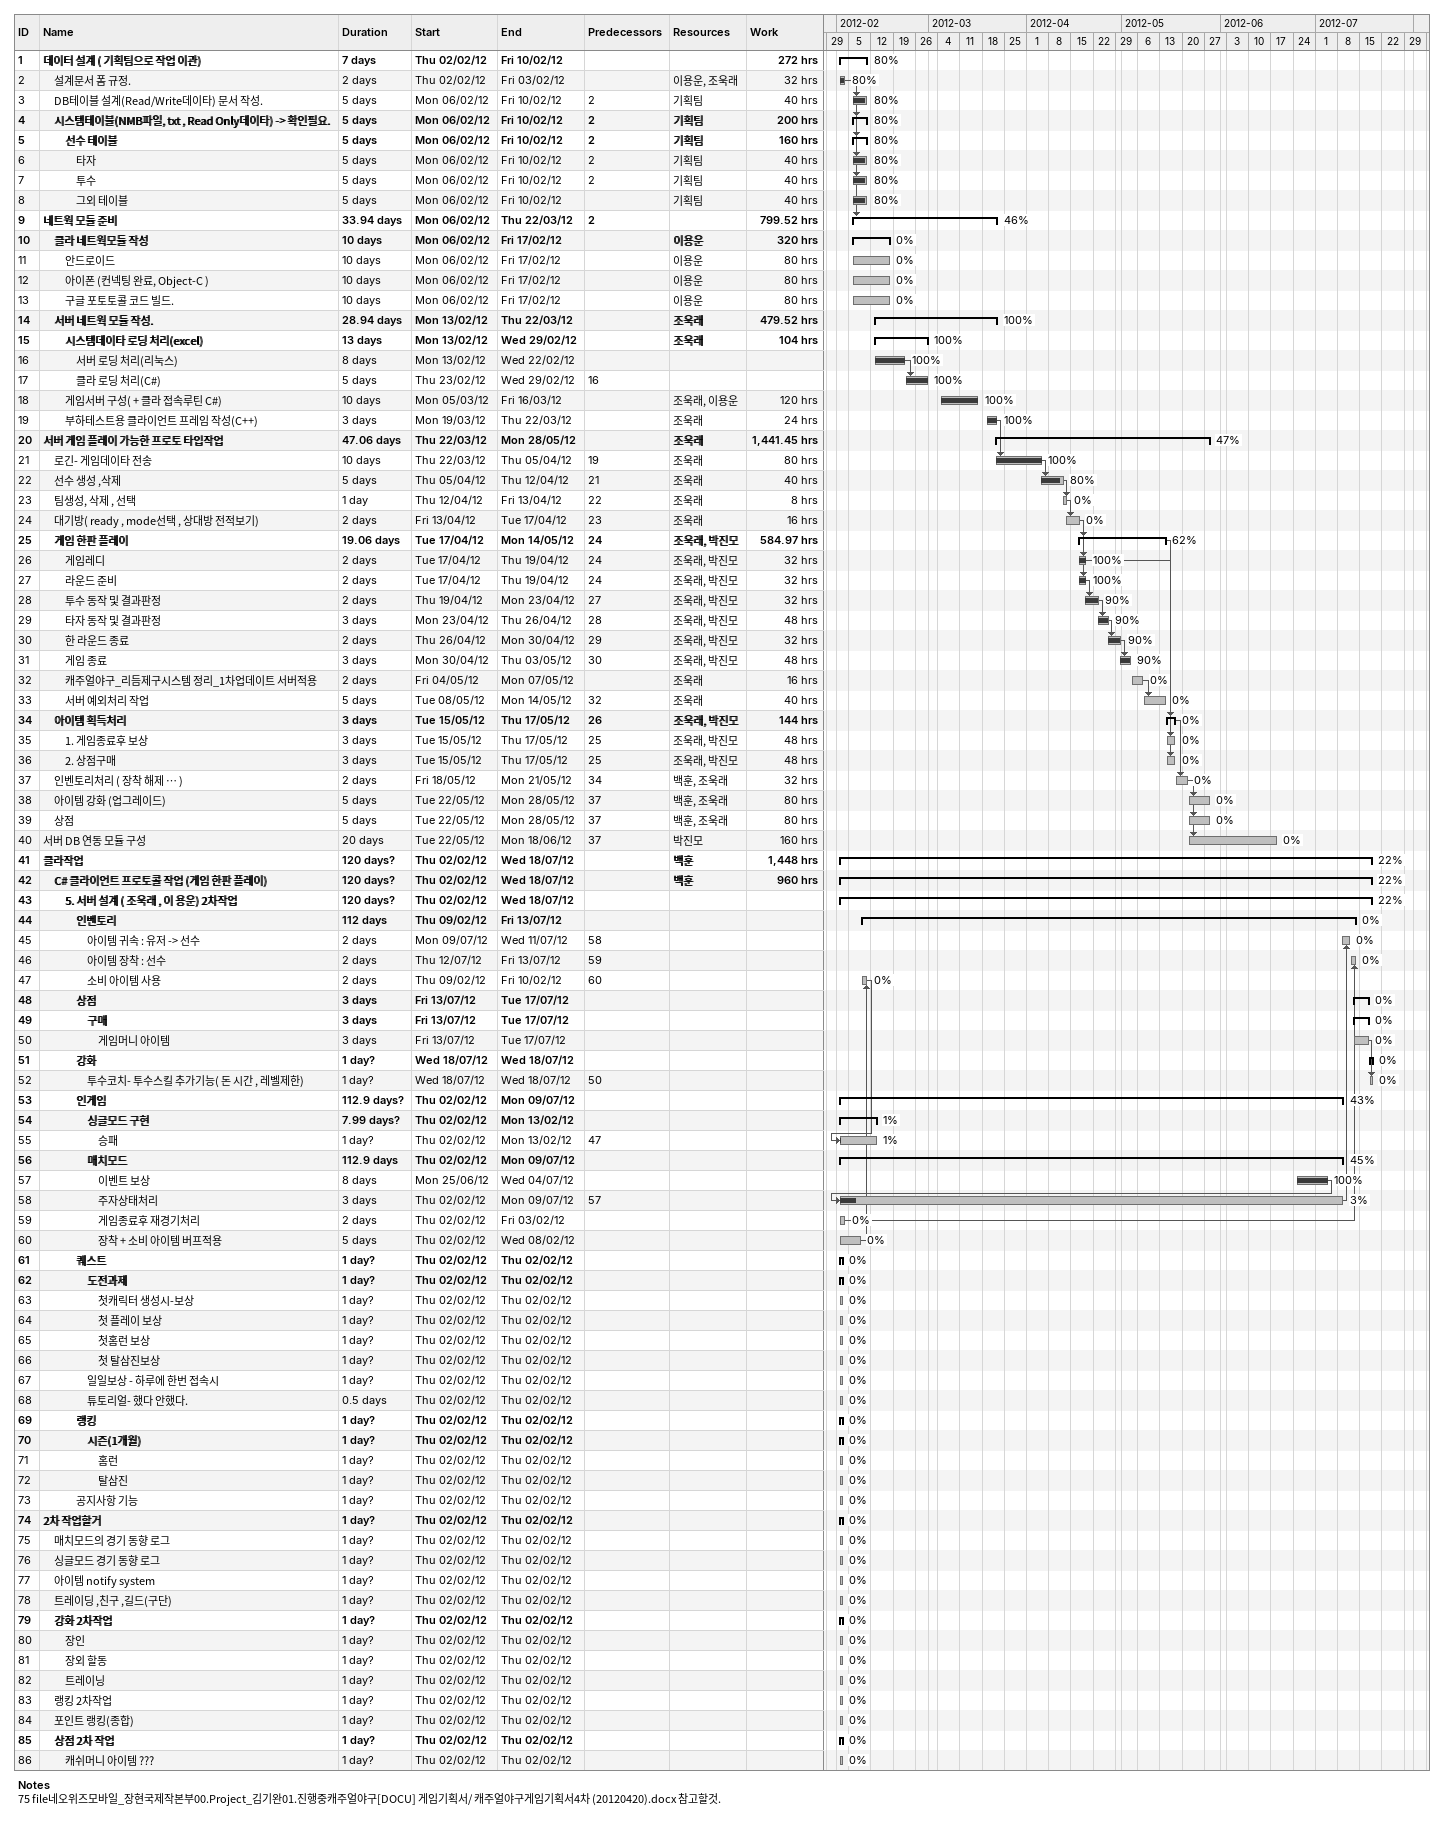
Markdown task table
| ID | Level | Task | Duration | Start | Finish | Predecessors | Resources | % complete | Work (h) |
|---|---|---|---|---|---|---|---|---|---|
| 1 | 1 | **데이터 설계 ( 기획팀으로 작업 이관)** | 7d | 2012-02-02 | 2012-02-10 |  |  | 80 | 272 |
| 2 | 2 | 설계문서 폼 규정. | 2d | 2012-02-02 | 2012-02-03 |  | 이용운, 조욱래 | 80 | 32 |
| 3 | 2 | DB테이블 설계(Read/Write데이타) 문서 작성. | 5d | 2012-02-06 | 2012-02-10 | 2 | 기획팀 | 80 | 40 |
| 4 | 2 | **시스템테이블(NMB파일, txt , Read Only데이타) -> 확인필요.** | 5d | 2012-02-06 | 2012-02-10 | 2 | 기획팀 | 80 | 200 |
| 5 | 3 | **선수 테이블** | 5d | 2012-02-06 | 2012-02-10 | 2 | 기획팀 | 80 | 160 |
| 6 | 4 | 타자 | 5d | 2012-02-06 | 2012-02-10 | 2 | 기획팀 | 80 | 40 |
| 7 | 4 | 투수 | 5d | 2012-02-06 | 2012-02-10 | 2 | 기획팀 | 80 | 40 |
| 8 | 4 | 그외 테이블 | 5d | 2012-02-06 | 2012-02-10 |  | 기획팀 | 80 | 40 |
| 9 | 1 | **네트웍 모듈 준비** | 33.94d | 2012-02-06 | 2012-03-22 | 2 |  | 46 | 799.52 |
| 10 | 2 | **클라 네트웍모듈 작성** | 10d | 2012-02-06 | 2012-02-17 |  | 이용운 | 0 | 320 |
| 11 | 3 | 안드로이드 | 10d | 2012-02-06 | 2012-02-17 |  | 이용운 | 0 | 80 |
| 12 | 3 | 아이폰 (컨넥팅 완료, Object-C ) | 10d | 2012-02-06 | 2012-02-17 |  | 이용운 | 0 | 80 |
| 13 | 3 | 구글 포토토콜 코드 빌드. | 10d | 2012-02-06 | 2012-02-17 |  | 이용운 | 0 | 80 |
| 14 | 2 | **서버 네트웍 모듈 작성.** | 28.94d | 2012-02-13 | 2012-03-22 |  | 조욱래 | 100 | 479.52 |
| 15 | 3 | **시스템데이타 로딩 처리(excel)** | 13d | 2012-02-13 | 2012-02-29 |  | 조욱래 | 100 | 104 |
| 16 | 4 | 서버 로딩 처리(리눅스) | 8d | 2012-02-13 | 2012-02-22 |  |  | 100 |  |
| 17 | 4 | 클라 로딩 처리(C#) | 5d | 2012-02-23 | 2012-02-29 | 16 |  | 100 |  |
| 18 | 3 | 게임서버 구성( + 클라 접속루틴 C#) | 10d | 2012-03-05 | 2012-03-16 |  | 조욱래, 이용운 | 100 | 120 |
| 19 | 3 | 부하테스트용 클라이언트 프레임 작성(C++) | 3d | 2012-03-19 | 2012-03-22 |  | 조욱래 | 100 | 24 |
| 20 | 1 | **서버 게임 플레이 가능한 프로토 타입작업** | 47.06d | 2012-03-22 | 2012-05-28 |  | 조욱래 | 47 | 1441.45 |
| 21 | 2 | 로긴- 게임데이타 전송 | 10d | 2012-03-22 | 2012-04-05 | 19 | 조욱래 | 100 | 80 |
| 22 | 2 | 선수 생성 ,삭제 | 5d | 2012-04-05 | 2012-04-12 | 21 | 조욱래 | 80 | 40 |
| 23 | 2 | 팀생성, 삭제 , 선택 | 1d | 2012-04-12 | 2012-04-13 | 22 | 조욱래 | 0 | 8 |
| 24 | 2 | 대기방( ready , mode선택 , 상대방 전적보기) | 2d | 2012-04-13 | 2012-04-17 | 23 | 조욱래 | 0 | 16 |
| 25 | 2 | **게임 한판 플레이** | 19.06d | 2012-04-17 | 2012-05-14 | 24 | 조욱래, 박진모 | 62 | 584.97 |
| 26 | 3 | 게임레디 | 2d | 2012-04-17 | 2012-04-19 | 24 | 조욱래, 박진모 | 100 | 32 |
| 27 | 3 | 라운드 준비 | 2d | 2012-04-17 | 2012-04-19 | 24 | 조욱래, 박진모 | 100 | 32 |
| 28 | 3 | 투수 동작 및 결과판정 | 2d | 2012-04-19 | 2012-04-23 | 27 | 조욱래, 박진모 | 90 | 32 |
| 29 | 3 | 타자 동작 및 결과판정 | 3d | 2012-04-23 | 2012-04-26 | 28 | 조욱래, 박진모 | 90 | 48 |
| 30 | 3 | 한 라운드 종료 | 2d | 2012-04-26 | 2012-04-30 | 29 | 조욱래, 박진모 | 90 | 32 |
| 31 | 3 | 게임 종료 | 3d | 2012-04-30 | 2012-05-03 | 30 | 조욱래, 박진모 | 90 | 48 |
| 32 | 3 | 캐주얼야구_리듬제구시스템 정리_1차업데이트 서버적용 | 2d | 2012-05-04 | 2012-05-07 |  | 조욱래 | 0 | 16 |
| 33 | 3 | 서버 예외처리 작업 | 5d | 2012-05-08 | 2012-05-14 | 32 | 조욱래 | 0 | 40 |
| 34 | 2 | **아이템 획득처리** | 3d | 2012-05-15 | 2012-05-17 | 26 | 조욱래, 박진모 | 0 | 144 |
| 35 | 3 | 1. 게임종료후 보상 | 3d | 2012-05-15 | 2012-05-17 | 25 | 조욱래, 박진모 | 0 | 48 |
| 36 | 3 | 2. 상점구매 | 3d | 2012-05-15 | 2012-05-17 | 25 | 조욱래, 박진모 | 0 | 48 |
| 37 | 2 | 인벤토리처리 ( 장착 해제 … ) | 2d | 2012-05-18 | 2012-05-21 | 34 | 백훈, 조욱래 | 0 | 32 |
| 38 | 2 | 아이템 강화 (업그레이드) | 5d | 2012-05-22 | 2012-05-28 | 37 | 백훈, 조욱래 | 0 | 80 |
| 39 | 2 | 상점 | 5d | 2012-05-22 | 2012-05-28 | 37 | 백훈, 조욱래 | 0 | 80 |
| 40 | 1 | 서버 DB 연동 모듈 구성 | 20d | 2012-05-22 | 2012-06-18 | 37 | 박진모 | 0 | 160 |
| 41 | 1 | **클라작업** | 120d? | 2012-02-02 | 2012-07-18 |  | 백훈 | 22 | 1448 |
| 42 | 2 | **C# 클라이언트 프로토콜 작업 (게임 한판 플레이)** | 120d? | 2012-02-02 | 2012-07-18 |  | 백훈 | 22 | 960 |
| 43 | 3 | **5. 서버 설계 ( 조욱래 , 이 용운) 2차작업** | 120d? | 2012-02-02 | 2012-07-18 |  |  | 22 |  |
| 44 | 4 | **인벤토리** | 112d | 2012-02-09 | 2012-07-13 |  |  | 0 |  |
| 45 | 5 | 아이템 귀속 : 유저 -> 선수 | 2d | 2012-07-09 | 2012-07-11 | 58 |  | 0 |  |
| 46 | 5 | 아이템 장착 : 선수 | 2d | 2012-07-12 | 2012-07-13 | 59 |  | 0 |  |
| 47 | 5 | 소비 아이템 사용 | 2d | 2012-02-09 | 2012-02-10 | 60 |  | 0 |  |
| 48 | 4 | **상점** | 3d | 2012-07-13 | 2012-07-17 |  |  | 0 |  |
| 49 | 5 | **구매** | 3d | 2012-07-13 | 2012-07-17 |  |  | 0 |  |
| 50 | 6 | 게임머니 아이템 | 3d | 2012-07-13 | 2012-07-17 |  |  | 0 |  |
| 51 | 4 | **강화** | 1d? | 2012-07-18 | 2012-07-18 |  |  | 0 |  |
| 52 | 5 | 투수코치- 투수스킬 추가기능( 돈 시간 , 레벨제한) | 1d? | 2012-07-18 | 2012-07-18 | 50 |  | 0 |  |
| 53 | 4 | **인게임** | 112.9d? | 2012-02-02 | 2012-07-09 |  |  | 43 |  |
| 54 | 5 | **싱글모드 구현** | 7.99d? | 2012-02-02 | 2012-02-13 |  |  | 1 |  |
| 55 | 6 | 승패 | 1d? | 2012-02-02 | 2012-02-13 | 47 |  | 1 |  |
| 56 | 5 | **매치모드** | 112.9d | 2012-02-02 | 2012-07-09 |  |  | 45 |  |
| 57 | 6 | 이벤트 보상 | 8d | 2012-06-25 | 2012-07-04 |  |  | 100 |  |
| 58 | 6 | 주자상태처리 | 3d | 2012-02-02 | 2012-07-09 | 57 |  | 3 |  |
| 59 | 6 | 게임종료후 재경기처리 | 2d | 2012-02-02 | 2012-02-03 |  |  | 0 |  |
| 60 | 6 | 장착 + 소비 아이템 버프적용 | 5d | 2012-02-02 | 2012-02-08 |  |  | 0 |  |
| 61 | 4 | **퀘스트** | 1d? | 2012-02-02 | 2012-02-02 |  |  | 0 |  |
| 62 | 5 | **도전과제** | 1d? | 2012-02-02 | 2012-02-02 |  |  | 0 |  |
| 63 | 6 | 첫캐릭터 생성시-보상 | 1d? | 2012-02-02 | 2012-02-02 |  |  | 0 |  |
| 64 | 6 | 첫 플레이 보상 | 1d? | 2012-02-02 | 2012-02-02 |  |  | 0 |  |
| 65 | 6 | 첫홈런 보상 | 1d? | 2012-02-02 | 2012-02-02 |  |  | 0 |  |
| 66 | 6 | 첫 탈삼진보상 | 1d? | 2012-02-02 | 2012-02-02 |  |  | 0 |  |
| 67 | 5 | 일일보상 - 하루에 한번 접속시 | 1d? | 2012-02-02 | 2012-02-02 |  |  | 0 |  |
| 68 | 5 | 튜토리얼- 했다 안했다. | 0.5d | 2012-02-02 | 2012-02-02 |  |  | 0 |  |
| 69 | 4 | **랭킹** | 1d? | 2012-02-02 | 2012-02-02 |  |  | 0 |  |
| 70 | 5 | **시즌(1개월)** | 1d? | 2012-02-02 | 2012-02-02 |  |  | 0 |  |
| 71 | 6 | 홈런 | 1d? | 2012-02-02 | 2012-02-02 |  |  | 0 |  |
| 72 | 6 | 탈삼진 | 1d? | 2012-02-02 | 2012-02-02 |  |  | 0 |  |
| 73 | 4 | 공지사항 기능 | 1d? | 2012-02-02 | 2012-02-02 |  |  | 0 |  |
| 74 | 1 | **2차 작업할거** | 1d? | 2012-02-02 | 2012-02-02 |  |  | 0 |  |
| 75 | 2 | 매치모드의 경기 동향 로그 | 1d? | 2012-02-02 | 2012-02-02 |  |  | 0 |  |
| 76 | 2 | 싱글모드 경기 동향 로그 | 1d? | 2012-02-02 | 2012-02-02 |  |  | 0 |  |
| 77 | 2 | 아이템 notify system | 1d? | 2012-02-02 | 2012-02-02 |  |  | 0 |  |
| 78 | 2 | 트레이딩 ,친구 ,길드(구단) | 1d? | 2012-02-02 | 2012-02-02 |  |  | 0 |  |
| 79 | 2 | **강화 2차작업** | 1d? | 2012-02-02 | 2012-02-02 |  |  | 0 |  |
| 80 | 3 | 장인 | 1d? | 2012-02-02 | 2012-02-02 |  |  | 0 |  |
| 81 | 3 | 장외 할동 | 1d? | 2012-02-02 | 2012-02-02 |  |  | 0 |  |
| 82 | 3 | 트레이닝 | 1d? | 2012-02-02 | 2012-02-02 |  |  | 0 |  |
| 83 | 2 | 랭킹 2차작업 | 1d? | 2012-02-02 | 2012-02-02 |  |  | 0 |  |
| 84 | 2 | 포인트 랭킹(종합) | 1d? | 2012-02-02 | 2012-02-02 |  |  | 0 |  |
| 85 | 2 | **상점 2차 작업** | 1d? | 2012-02-02 | 2012-02-02 |  |  | 0 |  |
| 86 | 3 | 캐쉬머니 아이템 ??? | 1d? | 2012-02-02 | 2012-02-02 |  |  | 0 |  |

Notes
- 75: file네오위즈모바일_장현국제작본부00.Project_김기완01.진행중캐주얼야구[DOCU] 게임기획서 / 캐주얼야구 게임기획서 4차 (20120420).docx 참고할것.
